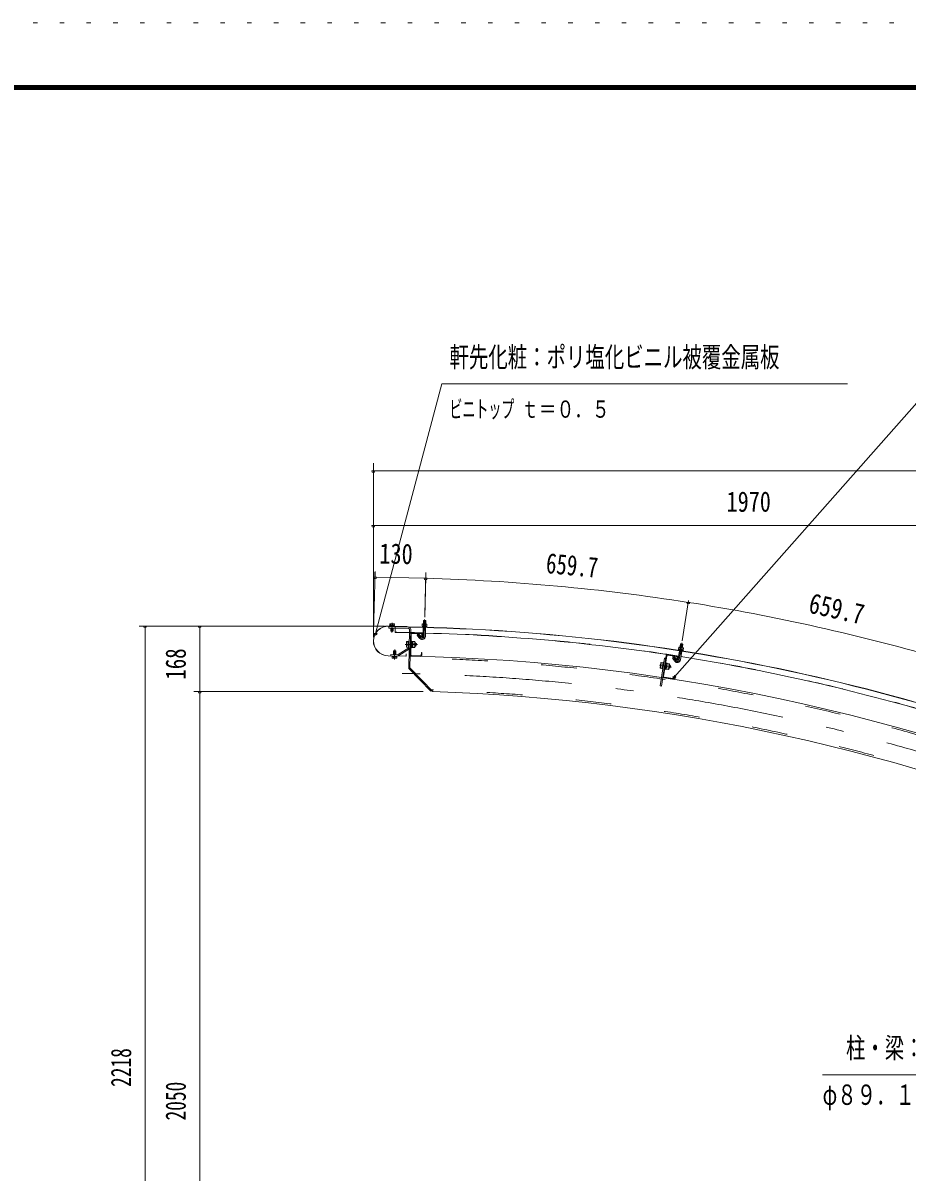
# Model space of a CAD drawing. Units: millimetres, scale not verified. Extents: x -31992 to 32005, y -14700 to 14700.
# Drawn here: x 11215 to 19142, y 4403 to 14700 of the extents above; entities that cross this region are included whole.
import ezdxf
from ezdxf.enums import TextEntityAlignment as Align

# ---------------------------------------------------------------- set-up
doc = ezdxf.new("R2010")
doc.units = ezdxf.units.MM
doc.header["$LTSCALE"] = 80
for name, pattern in [('USER2', [10, 4, -6]), ('USER3', [24, 12, -5, 2, -5]), ('USER4', [3, 0.5, -2.5])]:
    doc.linetypes.add(name, pattern=pattern)
for name, color, linetype, lineweight in [('0-6_2-02BOLD', 7, 'Continuous', 18), ('0-7_2-12HIDDEN', 3, 'USER2', 18), ('0-8_2-22CENTER', 3, 'USER3', 18), ('0-9_2-42THIN', 4, 'Continuous', 18), ('0-A_2-52DIM', 3, 'Continuous', 18), ('0-C_F-F1PAPER', 5, 'Continuous', 18), ('0-D_F-E_J_ADD', 5, 'USER4', 18)]:
    doc.layers.add(name, color=color, linetype=linetype, lineweight=lineweight)
doc.styles.add('ＭＳ ゴシック', font='')
doc.styles.get('ＭＳ ゴシック').set_extended_font_data('MS Gothic')

msp = doc.modelspace()

# ---------------------------------------------------------------- linework, layer by layer
at = {"layer": '0-6_2-02BOLD'}
for p, q in [((14494, 9294.39), (14657.42, 9291.12)), ((14657.45, 9292.87), (14494.04, 9296.14)), ((14496.34, 9288.74), (14496.11, 9277.54)), ((14673.88, 9273.99), (14496.11, 9277.54)), ((14674.1, 9285.19), (14496.34, 9288.74)), ((14502.72, 9301.56), (14502.61, 9295.97)), ((14546.46, 9300.69), (14502.72, 9301.56)), ((14513.11, 9252.35), (14513.61, 9277.2)), ((14513.83, 9288.39), (14513.95, 9293.99)), ((14514.73, 9313.56), (14514.49, 9301.33)), ((14534.11, 9251.93), (14534.6, 9276.77)), ((14534.94, 9313.16), (14534.69, 9300.93)), ((14534.83, 9287.97), (14534.94, 9293.57)), ((14542.02, 9314.78), (14545.04, 9312.96)), ((14545.04, 9312.96), (14544.79, 9300.73)), ((14546.46, 9300.69), (14546.35, 9295.09)), ((14552.39, 9290.58), (14551.74, 9238.08)), ((14657.45, 9292.87), (14657.42, 9291.12)), ((14793.26, 9296.89), (14836.99, 9295.71)), ((14794.79, 9291.59), (14794.63, 9285.99)), ((14794.63, 9285.99), (14835.03, 9284.91)), ((14798.45, 9314.25), (14832.74, 9313.33)), ((14802.13, 9203.43), (14804.29, 9283.98)), ((14805.45, 9312.3), (14805.03, 9296.57)), ((14805.1, 9314.07), (14805.86, 9342.59)), ((14826.86, 9342.02), (14805.86, 9342.59)), ((14823.12, 9202.87), (14825.28, 9283.42)), ((14825.65, 9311.76), (14825.23, 9296.03)), ((14826.09, 9313.51), (14826.86, 9342.02)), ((14832.74, 9313.33), (14835.74, 9311.49)), ((14835.19, 9290.51), (14835.03, 9284.91)), ((14835.74, 9311.49), (14835.33, 9295.75)), ((14836.99, 9295.71), (14836.85, 9290.46)), ((14516.54, 9248.78), (14513.11, 9252.35)), ((14534.1, 9251.93), (14513.11, 9252.35)), ((14516.54, 9248.78), (14530.54, 9248.5)), ((14534.1, 9251.93), (14530.54, 9248.5)), ((14680.74, 9266.85), (14673.72, 8916.48)), ((14690.62, 9200.84), (14679.42, 9201.07)), ((14691.93, 9266.62), (14685.02, 8920.89)), ((14696.69, 9224.52), (14692.94, 9036.96)), ((14702.4, 9230.01), (14784.99, 9228.36)), ((14702.51, 9235.61), (14785.09, 9233.95)), ((14774.81, 9184.35), (14750.73, 9209.75)), ((14790.47, 9222.65), (14789.99, 9198.85)), ((14789.99, 9198.85), (14795.6, 9198.74)), ((14796.07, 9222.53), (14795.6, 9198.74)), ((14803.6, 9258.19), (14824.59, 9257.62)), ((14537.48, 9070.52), (14536.87, 9040.08)), ((14537.48, 9070.52), (14541.05, 9073.95)), ((14555.04, 9073.67), (14541.05, 9073.95)), ((14555.04, 9073.67), (14558.47, 9070.1)), ((14580.76, 9040.38), (14674.28, 9100.06)), ((14586.78, 9030.94), (14680.31, 9090.62)), ((14653.62, 9153.62), (14656.14, 9157.79)), ((14655.35, 9118.39), (14672.16, 9118.06)), ((14655.88, 9144.65), (14672.69, 9144.32)), ((14656.14, 9157.79), (14672.94, 9157.45)), ((14673.02, 9160.94), (14671.82, 9101.44)), ((14671.82, 9101.44), (14677.43, 9101.34)), ((14673.02, 9160.94), (14678.61, 9160.82)), ((14701.01, 9160.38), (14695.41, 9160.48)), ((14699.87, 9103.33), (14706.87, 9103.19)), ((14707.41, 9130.49), (14700.28, 9123.63)), ((14700.42, 9130.63), (14707.55, 9137.49)), ((14700.96, 9157.92), (14707.96, 9157.78)), ((14707.96, 9157.78), (14706.87, 9103.19)), ((14727.46, 9116.95), (14707.15, 9117.36)), ((14727.98, 9143.21), (14707.68, 9143.62)), ((14728.25, 9156.34), (14707.94, 9156.75)), ((14730.6, 9152.08), (14728.25, 9156.34)), ((14736.88, 9115.9), (14729.88, 9116.04)), ((14737.43, 9143.89), (14730.44, 9144.03)), ((14737.43, 9143.89), (14736.88, 9115.9)), ((14742.23, 9121.04), (14736.88, 9115.9)), ((14737.43, 9143.89), (14742.58, 9138.54)), ((14742.23, 9121.04), (14742.58, 9138.54)), ((17089.32, 8995.47), (17101.81, 9075.07)), ((17093.36, 9083.84), (17092.5, 9078.31)), ((17092.5, 9078.31), (17132.42, 9072.04)), ((17092.53, 9089.29), (17135.75, 9082.5)), ((17099.91, 9105.84), (17133.8, 9100.53)), ((17106.6, 9103.01), (17104.16, 9087.47)), ((17106.49, 9104.81), (17110.9, 9132.99)), ((17110.07, 8992.22), (17122.56, 9071.82)), ((17114.9, 9135.9), (17110.9, 9132.99)), ((17131.65, 9129.73), (17110.9, 9132.99)), ((17128.74, 9133.73), (17114.9, 9135.9)), ((17126.56, 9099.87), (17124.13, 9084.33)), ((17127.23, 9101.56), (17131.65, 9129.73)), ((17131.65, 9129.73), (17128.74, 9133.73)), ((17133.29, 9077.58), (17132.42, 9072.04)), ((17133.8, 9100.53), (17136.54, 9098.31)), ((17136.54, 9098.31), (17134.1, 9082.76)), ((17135.75, 9082.5), (17134.94, 9077.32)), ((14488.67, 9028.1), (14646.84, 9024.93)), ((14488.71, 9029.84), (14646.88, 9026.68)), ((14512.37, 9040.57), (14512.15, 9029.37)), ((14576.85, 9039.28), (14512.37, 9040.57)), ((14525.13, 9021.76), (14525.24, 9027.36)), ((14525.13, 9021.76), (14568.87, 9020.89)), ((14526.55, 9009.5), (14526.79, 9021.73)), ((14529.57, 9007.67), (14526.55, 9009.5)), ((14536.65, 9009.3), (14536.9, 9021.53)), ((14556.86, 9008.89), (14557.1, 9021.12)), ((14568.87, 9020.89), (14568.98, 9026.49)), ((14650.76, 9045.86), (14650.44, 9030.11)), ((14650.76, 9045.86), (14652.51, 9045.82)), ((14652.51, 9045.82), (14652.2, 9030.07)), ((14698.31, 9025.65), (14780.9, 9023.99)), ((14698.43, 9031.25), (14781.01, 9029.59)), ((14787.2, 9058.88), (14786.72, 9035.08)), ((16935.64, 8965.15), (16929.1, 8921.54)), ((16967.33, 9008.89), (16929.95, 8759.68)), ((16935.64, 8965.15), (16938.67, 8968.97)), ((16938.67, 8968.97), (16955.3, 8966.47)), ((16981.93, 9030.77), (16941.03, 8758.01)), ((16955.81, 8969.92), (16946.99, 8911.07)), ((16955.81, 8969.92), (16961.35, 8969.08)), ((16987.47, 9029.93), (16959.64, 8844.41)), ((16978.4, 9007.22), (16967.33, 9008.89)), ((16983.51, 8965.76), (16974.68, 8906.92)), ((16983.51, 8965.76), (16977.97, 8966.59)), ((16993.84, 9034.64), (17075.52, 9022.39)), ((16994.66, 9040.18), (17076.35, 9027.93)), ((17056.13, 9020.71), (17039.16, 9008.34)), ((17059.78, 8980.05), (17039.16, 9008.34)), ((17076.75, 8992.42), (17056.13, 9020.71)), ((17080.23, 9016.02), (17076.7, 8992.48)), ((17076.7, 8992.48), (17082.24, 8991.65)), ((17085.77, 9015.19), (17082.24, 8991.65)), ((17097.81, 9049.58), (17118.56, 9046.33)), ((14888.91, 8708.68), (14685.02, 8920.89)), ((16932.83, 8930), (16949.46, 8927.5)), ((16936.72, 8955.98), (16953.35, 8953.48)), ((16946.99, 8911.07), (16952.53, 8910.24)), ((16974.68, 8906.92), (16969.14, 8907.75)), ((16975.05, 8909.34), (16981.97, 8908.3)), ((16986.02, 8935.3), (16978.05, 8929.42)), ((16979.09, 8936.34), (16987.05, 8942.23)), ((17002.21, 8906.31), (16982.12, 8909.32)), ((17004.16, 8919.3), (16984.07, 8922.31)), ((17008.05, 8945.28), (16987.97, 8948.3)), ((17005.25, 8910.12), (17002.21, 8906.31)), ((17011.79, 8953.73), (17005.25, 8910.12)), ((17017.51, 8944.73), (17010.59, 8945.77)), ((17019.33, 8921.46), (17013.36, 8917.04)), ((17017.51, 8944.73), (17021.93, 8938.77)), ((17019.33, 8921.46), (17021.93, 8938.77)), ((16929.95, 8759.68), (16941.03, 8758.01)), ((16963.52, 8832.5), (17045.21, 8820.25)), ((16964.36, 8838.04), (17046.04, 8825.79)), ((17055.93, 8854.03), (17052.41, 8830.5)), ((17055.93, 8854.03), (17061.48, 8853.2)), ((17061.48, 8853.2), (17057.94, 8829.66))]:
    msp.add_line(p, q, dxfattribs=at)
for points in [[(14542.02, 9314.78), (14507.73, 9315.47), (14504.63, 9313.76), (14504.38, 9301.54)], [(14793.26, 9296.89), (14793.12, 9291.64), (14836.85, 9290.46)], [(14798.45, 9314.25), (14795.35, 9312.57), (14794.92, 9296.84)], [(14826.86, 9342.02), (14823.45, 9345.61), (14809.45, 9345.99), (14805.86, 9342.59)], [(14790.05, 9198.79), (14765.98, 9224.2), (14750.73, 9209.75)], [(14537.48, 9070.52), (14558.47, 9070.1), (14557.86, 9039.66)], [(14653.62, 9153.62), (14652.74, 9109.53), (14655.09, 9105.26), (14671.9, 9104.93)], [(14701.01, 9160.38), (14699.82, 9100.88), (14694.22, 9101)], [(14730.6, 9152.08), (14729.72, 9107.99), (14727.19, 9103.81), (14706.89, 9104.22)], [(17092.53, 9089.29), (17091.72, 9084.1), (17134.94, 9077.32)], [(17099.91, 9105.84), (17096.62, 9104.57), (17094.18, 9089.03)], [(14529.57, 9007.67), (14563.86, 9006.98), (14566.96, 9008.69), (14567.2, 9020.92)], [(14787.2, 9058.88), (14792.8, 9058.76), (14792.32, 9034.97)], [(16983.14, 8963.34), (16990.07, 8962.3), (16981.97, 8908.3)], [(17011.79, 8953.73), (17010, 8958.27), (16989.92, 8961.28)], [(14879, 8718.98), (14870.93, 8711.22), (14673.72, 8916.48)], [(16929.1, 8921.54), (16930.88, 8917.01), (16947.51, 8914.51)], [(17017.51, 8944.73), (17013.36, 8917.04), (17006.44, 8918.08)]]:
    msp.add_lwpolyline(points, dxfattribs=at)
for centre, radius, start, end in [((14491.35, 9162.12), 134.05, 88.854, 268.854), ((14491.35, 9162.12), 132.3, 88.854, 268.854), ((14509.56, 9307.32), 8.11, 50.30775, 88.854), ((14524.28, 9285.35), 29.79, 69.02267, 108.68311), ((14539.86, 9306.71), 8.11, 88.854, 127.38544), ((14334, -8626.52), 17916.67, 65.66528, 89.30167), ((14334, -8626.52), 17918.42, 65.66528, 89.30167), ((14673.73, 9266.99), 7, 358.854, 88.854), ((14673.73, 9266.99), 18.2, 358.854, 88.854), ((14800.22, 9306.09), 8.11, 49.93085, 88.46228), ((14814.79, 9284.02), 29.79, 68.63316, 108.29361), ((14830.53, 9305.28), 8.11, 88.46228, 127.00851), ((14334, -8626.52), 17865.92, 88.49597, 89.30167), ((14702.29, 9224.41), 11.2, 88.854, 178.854), ((14702.29, 9224.41), 5.6, 88.854, 178.854), ((14795.13, 9203.61), 28, 223.46228, 358.48836), ((14784.87, 9222.75), 5.6, 358.854, 88.854), ((14784.87, 9222.75), 11.2, 358.854, 88.854), ((14795.13, 9203.61), 7, 223.46228, 358.51442), ((14334, -8626.52), 17865.92, 81.1133, 88.42862), ((14662.85, 9111.67), 10.07, 138.12717, 178.854), ((14689.78, 9130.84), 36.61, 157.82858, 199.87939), ((14663.63, 9151.07), 10.07, 178.854, 219.58083), ((14670.51, 9105.96), 7, 302.54407, 358.854), ((14670.51, 9105.96), 18.2, 302.54407, 358.854), ((14693.56, 9130.77), 36.61, 337.82858, 19.87941), ((14719.7, 9110.54), 10.07, 358.854, 39.58083), ((14720.49, 9149.93), 10.07, 318.12717, 358.854), ((17100.63, 9097.52), 8.11, 42.54817, 81.07961), ((17112.24, 9073.76), 29.79, 61.25049, 100.91093), ((17130.57, 9092.82), 8.11, 81.07961, 119.62584), ((14531.73, 9015.74), 8.11, 268.854, 307.38544), ((14547.31, 9037.11), 29.79, 249.02267, 288.68311), ((14562.03, 9015.13), 8.11, 230.30775, 268.854), ((14576.99, 9046.28), 18.2, 268.854, 302.54407), ((14576.99, 9046.28), 7, 268.854, 302.54407), ((14646.94, 9030.18), 5.25, 268.854, 358.854), ((14646.94, 9030.18), 3.5, 268.854, 358.854), ((14334, -8626.52), 17655.92, 65.80466, 88.854), ((14698.54, 9036.85), 11.2, 178.854, 268.854), ((14698.54, 9036.85), 5.6, 178.854, 268.854), ((14781.12, 9035.19), 11.2, 268.854, 358.854), ((14781.12, 9035.19), 5.6, 268.854, 358.854), ((16945.24, 8961.34), 10.07, 171.47133, 212.19815), ((16993.01, 9029.1), 11.2, 81.47133, 171.47133), ((16993.01, 9029.1), 5.6, 81.47133, 171.47133), ((17082.4, 8996.54), 28, 216.07961, 351.10568), ((17074.69, 9016.86), 5.6, 351.47133, 81.47133), ((17074.69, 9016.86), 11.2, 351.47133, 81.47133), ((17082.4, 8996.54), 7, 216.07961, 351.13176), ((14334, -8626.52), 17865.92, 73.73062, 81.04594), ((16939.4, 8922.37), 10.07, 130.74449, 171.47133), ((16968.57, 8937.92), 36.61, 150.44592, 192.49673), ((16972.31, 8937.36), 36.61, 330.44592, 12.49673), ((16995.64, 8913.94), 10.07, 351.47133, 32.19815), ((17001.48, 8952.91), 10.07, 310.74449, 351.47133), ((16965.18, 8843.58), 11.2, 171.47133, 261.47133), ((16965.18, 8843.58), 5.6, 171.47133, 261.47133), ((17046.87, 8831.33), 11.2, 261.47133, 351.47133), ((17046.87, 8831.33), 5.6, 261.47133, 351.47133), ((14334, -8626.52), 17344.08, 67.05199, 88.16655)]:
    msp.add_arc(centre, radius, start, end, dxfattribs=at)
at = {"layer": '0-7_2-12HIDDEN'}
for radius, start, end in [(17867.67, 88.49596, 89.30167), (17867.67, 81.1133, 88.42862), (17641.22, 65.80389, 88.854), (17867.67, 73.73062, 81.04594), (17358.77, 67.01984, 88.21622)]:
    msp.add_arc((14334, -8626.52), radius, start, end, dxfattribs=at)
at = {"layer": '0-8_2-22CENTER'}
for p, q in [((14525.08, 9325.63), (14523.33, 9238.14)), ((14816.71, 9355.43), (14812.62, 9203.14)), ((14751.13, 9224.6), (14782.43, 9191.57)), ((14546.51, 8996.83), (14548.26, 9084.31)), ((14642.68, 9131.78), (14752.91, 9129.57)), ((17123.31, 9144.33), (17099.69, 8993.83)), ((17041.46, 9023.01), (17068.26, 8986.24)), ((17031.02, 8928.56), (16921.98, 8944.91))]:
    msp.add_line(p, q, dxfattribs=at)
for centre, radius, start, end in [((14795.13, 9203.61), 17.5, 223.4623, 358.4623), ((17082.4, 8996.54), 17.5, 216.07962, 351.07962), ((14334, -8626.52), 17500, 65.24121, 90)]:
    msp.add_arc(centre, radius, start, end, dxfattribs=at)
at = {"layer": '0-9_2-42THIN'}
for p, q in [((14516.41, 9277.14), (14515.86, 9249.5)), ((14516.74, 9293.93), (14516.63, 9288.34)), ((14531.81, 9276.83), (14531.25, 9249.19)), ((14532.14, 9293.63), (14532.03, 9288.03)), ((14807.9, 9313.99), (14808.74, 9345.31)), ((14821.79, 9257.7), (14822.49, 9283.49)), ((14823.29, 9313.59), (14824.13, 9344.89)), ((14824.46, 9252.77), (14821.79, 9257.7)), ((14539.67, 9040.03), (14540.34, 9073.27)), ((14555.07, 9039.72), (14555.73, 9072.96)), ((14729.95, 9119.54), (14740.45, 9119.33)), ((14730.37, 9140.53), (14740.87, 9140.32)), ((17109.25, 9104.38), (17114.11, 9135.32)), ((17115.79, 9046.76), (17119.8, 9072.25)), ((17124.46, 9101.99), (17129.32, 9132.94)), ((17117.81, 9041.53), (17115.79, 9046.76)), ((17006.96, 8921.55), (17017.34, 8919.99)), ((17010.08, 8942.31), (17020.46, 8940.76))]:
    msp.add_line(p, q, dxfattribs=at)
for points in [[(14803.47, 9253.34), (14806.4, 9258.11), (14807.09, 9283.91)], [(17097.06, 9044.79), (17100.58, 9049.15), (17104.58, 9074.64)]]:
    msp.add_lwpolyline(points, dxfattribs=at)
at = {"layer": '0-A_2-52DIM'}
for p, q in [((14969.8, 11465.9), (14375.69, 9229.15)), ((18609.8, 11465.9), (14969.8, 11465.9)), ((19379.8, 11465.9), (17056.09, 8840.15)), ((14357.3, 9197.12), (14357.3, 10755.45)), ((14371.3, 10685.45), (14343.3, 10685.45)), ((29302.31, 10685.45), (14357.3, 10685.45)), ((14371.3, 10195.45), (14343.3, 10195.45)), ((14357.3, 10195.45), (29302.31, 10195.45)), ((14358.97, 9246.56), (14372.11, 9785.14)), ((14385.07, 9732.65), (14357.07, 9732.65)), ((14371.07, 9732.65), (14369.61, 9778.94)), ((14826.59, 9723.53), (14371.06, 9732.65)), ((14840.59, 9723.53), (14812.59, 9723.53)), ((14827.04, 9740.02), (14817.26, 9375.94)), ((14817.74, 9399.86), (14827.64, 9776.02)), ((17126.49, 9164.6), (17182.97, 9524.41)), ((17194.42, 9508.11), (17166.42, 9508.11)), ((14456.35, 9295.9), (12257.31, 9295.9)), ((12323.81, 9295.9), (12295.81, 9295.9)), ((12309.81, 9295.9), (12309.81, -1652.1)), ((12813.81, 9295.9), (12785.81, 9295.9)), ((12799.81, -1652.1), (12799.81, 9295.9)), ((14389.69, 9229.15), (14361.69, 9229.15)), ((17070.09, 8840.15), (17042.09, 8840.15)), ((14803.03, 8707.9), (12747.31, 8707.9)), ((12813.81, 8707.9), (12785.81, 8707.9))]:
    msp.add_line(p, q, dxfattribs=at)
msp.add_lwpolyline([(18384.91, 5275.48), (20344.9, 5275.48), (21131.86, 4597.82)], dxfattribs=at)
for centre, radius, start, end in [((14357.3, 10685.45), 14, 180, 0), ((14357.3, 10195.45), 14, 180, 0), ((14371.07, 9732.65), 14, 180, 0), ((14826.59, 9723.53), 14, 180, 0), ((14333.97, -8626.63), 18356.77, 81.07959, 88.46222), ((17180.42, 9508.11), 14, 180, 0), ((14333.97, -8626.64), 18356.79, 73.69698, 81.07959), ((12309.81, 9295.9), 14, 180, 0), ((12799.81, 9295.9), 14, 180, 0), ((14375.69, 9229.15), 14, 180, 0), ((17056.09, 8840.15), 14, 180, 0), ((12799.81, 8707.9), 14, 180, 0)]:
    msp.add_arc(centre, radius, start, end, dxfattribs=at)
at = {"layer": '0-C_F-F1PAPER'}
for p, q in [((-8875.08, 14140), (31304.92, 14140)), ((-8871.58, 14136.5), (31301.42, 14136.5)), ((-8868.08, 14133), (31297.92, 14133)), ((-8864.58, 14129.5), (31294.42, 14129.5)), ((-8861.08, 14126), (31290.92, 14126)), ((-8857.58, 14122.5), (31287.42, 14122.5)), ((-8854.08, 14119), (31283.92, 14119)), ((-8850.58, 14115.5), (31280.42, 14115.5)), ((-8847.08, 14112), (31276.92, 14112)), ((-8843.58, 14108.5), (31273.42, 14108.5)), ((-8840.08, 14105), (31269.92, 14105))]:
    msp.add_line(p, q, dxfattribs=at)
at = {"layer": '0-D_F-E_J_ADD'}
msp.add_lwpolyline([(-9575.08, -14700), (-9575.08, 14700), (32004.92, 14700)], dxfattribs=at)

# ---------------------------------------------------------------- texts
at = {"layer": '0-A_2-52DIM', "color": 7, "style": 'ＭＳ ゴシック'}
for s, height, width, p in [('軒先化粧：ポリ塩化ビニル被覆金属板', 182.3, 0.7, (15039.81, 11560.77)), ('ビニトップ ', 155, 0.55, (15039.81, 11115.91)), ('ｔ＝０．５', 155, 0.75, (15682.79, 11115.91)), ('1970', 182.3, 0.8, (17524.54, 10265.45)), ('柱・梁：丸パイプ', 182.3, 0.7, (18594.91, 5370.36)), ('φ８９．１×４．２', 182.3, 0.7, (18384.91, 4950.35))]:
    msp.add_text(s, height=height, dxfattribs=dict(at, width=width)).set_placement(p, align=Align.BOTTOM_LEFT)
for s, rotation, width, p in [('130', 358.854, 0.8, (14409.29, 9801.9)), ('659.7', 354.771, 0.75, (15894.32, 9716.78)), ('659.7', 347.388, 0.8, (18238.42, 9364.22)), ('168', 90, 0.75, (12729.81, 8816.42)), ('2218', 90, 0.7, (12239.81, 5166.01)), ('2050', 90, 0.7, (12729.81, 4865.38))]:
    msp.add_text(s, height=182.3, rotation=rotation, dxfattribs=dict(at, width=width)).set_placement(p, align=Align.BOTTOM_LEFT)

doc.saveas('drawing.dxf')
